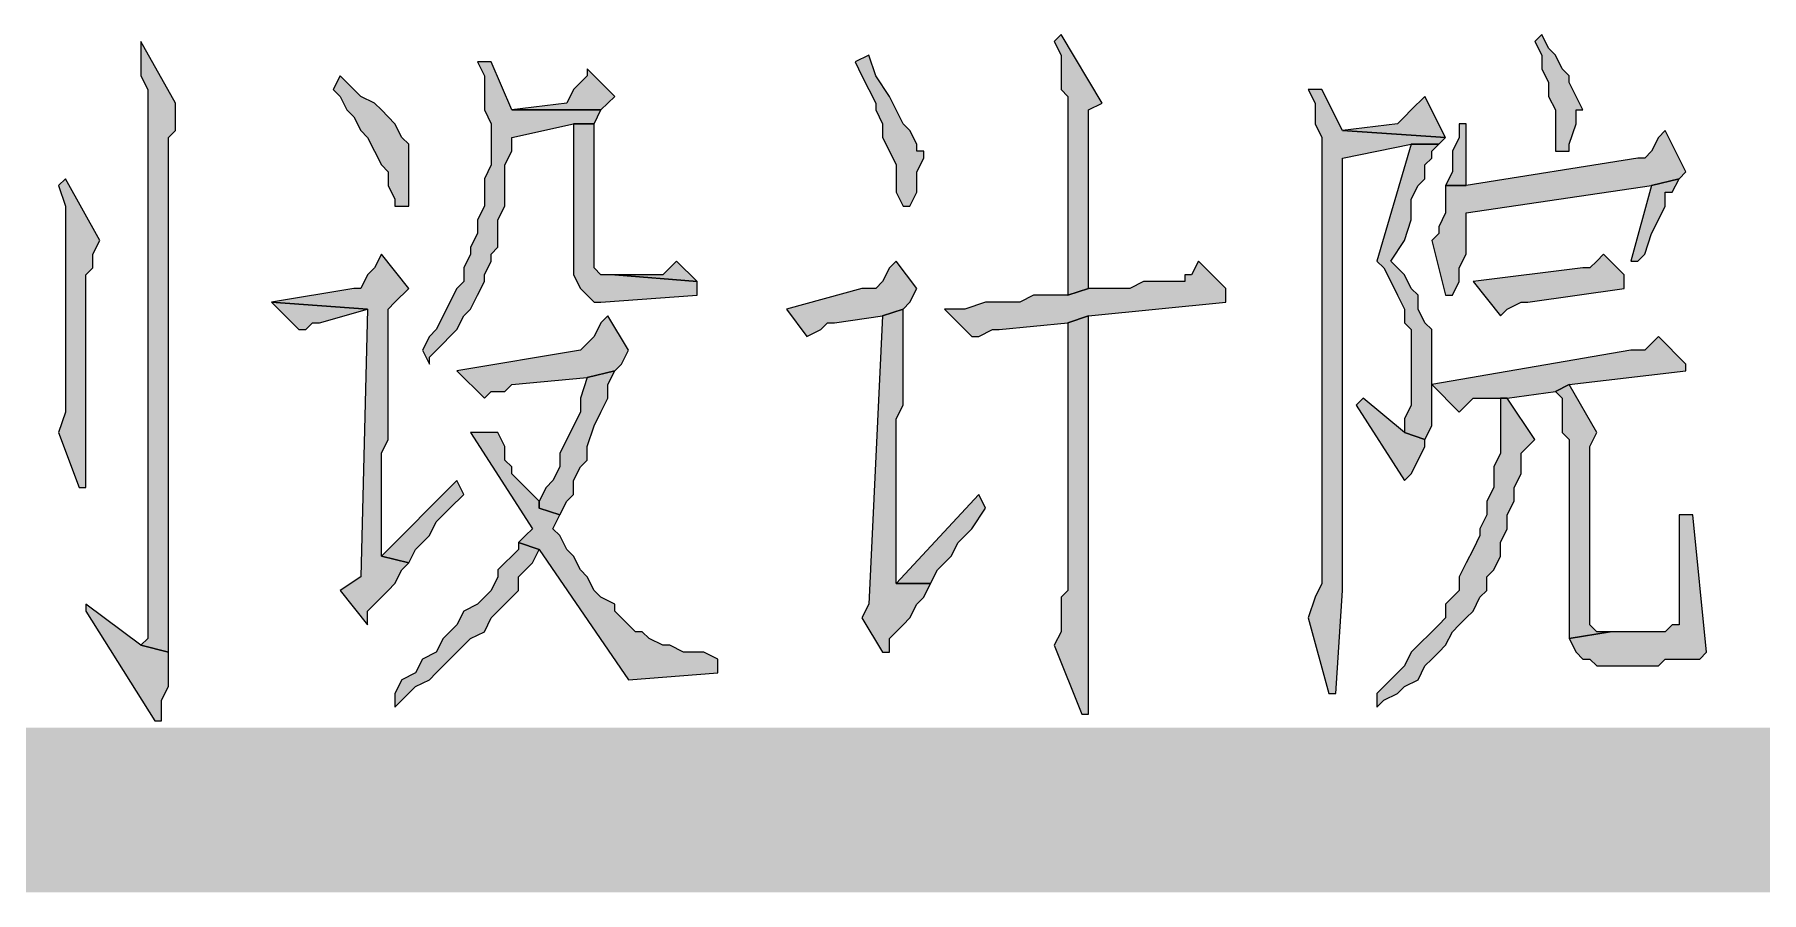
# Model space of a CAD drawing. Header units: inches. Extents: x 20 to 409, y 5 to 283.
# Drawn here: x 50.91 to 61.56, y 5.1 to 10.39 of the extents above; entities that cross this region are included whole.
import ezdxf

# ---------------------------------------------------------------- set-up
doc = ezdxf.new("R2010")
doc.units = ezdxf.units.IN
doc.header["$MEASUREMENT"] = 0
doc.layers.add('C00-00-00', color=7, linetype='Continuous')

msp = doc.modelspace()

# ---------------------------------------------------------------- hatches: boundary and pattern name
at = {"layer": 'C00-00-00'}
h = msp.add_hatch(color=0, dxfattribs=at)
h.dxf.hatch_style = 2
h.paths.add_polyline_path([(51.571, 10.347), (51.571, 10.135), (51.613, 10.051), (51.613, 6.664), (51.571, 6.622), (51.74, 6.579), (51.74, 8.23), (51.74, 8.357), (51.74, 9.754), (51.783, 9.797), (51.783, 9.966)])
h = msp.add_hatch(color=0, dxfattribs=at)
h.dxf.hatch_style = 2
h.paths.add_polyline_path([(57.244, 10.389), (57.201, 10.347), (57.244, 10.262), (57.244, 10.051), (57.286, 10.008), (57.286, 8.781), (57.413, 8.823), (57.413, 8.992), (57.413, 9.077), (57.413, 9.924), (57.498, 9.966)])
h = msp.add_hatch(color=0, dxfattribs=at)
h.dxf.hatch_style = 2
h.paths.add_polyline_path([(60.207, 10.389), (60.165, 10.347), (60.207, 10.262), (60.207, 10.178), (60.249, 10.093), (60.249, 10.008), (60.292, 9.924), (60.292, 9.67), (60.376, 9.67), (60.376, 9.712), (60.419, 9.839), (60.419, 9.924), (60.461, 9.924), (60.419, 10.008), (60.376, 10.093), (60.376, 10.135), (60.334, 10.178), (60.292, 10.262), (60.249, 10.305)])
h = msp.add_hatch(color=0, dxfattribs=at)
h.dxf.hatch_style = 2
h.paths.add_polyline_path([(56.058, 10.262), (55.974, 10.22), (56.016, 10.135), (56.058, 10.051), (56.101, 9.966), (56.101, 9.924), (56.143, 9.839), (56.143, 9.754), (56.185, 9.67), (56.228, 9.585), (56.228, 9.416), (56.27, 9.331), (56.312, 9.331), (56.355, 9.416), (56.355, 9.543), (56.397, 9.627), (56.397, 9.67), (56.355, 9.67), (56.355, 9.712), (56.312, 9.797), (56.27, 9.839), (56.228, 9.924), (56.185, 10.008), (56.101, 10.135)])
h = msp.add_hatch(color=0, dxfattribs=at)
h.dxf.hatch_style = 2
h.paths.add_polyline_path([(52.799, 10.135), (52.756, 10.051), (52.799, 10.008), (52.841, 9.924), (52.883, 9.881), (52.926, 9.797), (52.968, 9.754), (53.01, 9.67), (53.053, 9.585), (53.095, 9.543), (53.095, 9.458), (53.137, 9.373), (53.137, 9.331), (53.222, 9.331), (53.222, 9.712), (53.18, 9.754), (53.137, 9.839), (53.095, 9.881), (53.053, 9.924), (53.01, 9.966), (52.926, 10.008), (52.883, 10.051)])
h = msp.add_hatch(color=0, dxfattribs=at)
h.dxf.hatch_style = 2
h.paths.add_polyline_path([(53.73, 10.22), (53.645, 10.22), (53.688, 10.135), (53.688, 9.924), (53.73, 9.839), (53.73, 9.585), (53.688, 9.5), (53.688, 9.331), (53.645, 9.246), (53.645, 9.162), (53.603, 9.077), (53.603, 9.035), (53.561, 8.95), (53.561, 8.865), (53.518, 8.823), (53.476, 8.738), (53.434, 8.654), (53.391, 8.569), (53.349, 8.527), (53.307, 8.442), (53.349, 8.357), (53.349, 8.4), (53.434, 8.484), (53.476, 8.527), (53.518, 8.569), (53.561, 8.654), (53.603, 8.696), (53.645, 8.781), (53.688, 8.865), (53.688, 8.908), (53.73, 8.992), (53.73, 9.035), (53.772, 9.077), (53.772, 9.246), (53.815, 9.331), (53.815, 9.585), (53.857, 9.67), (53.857, 9.754), (54.238, 9.839), (54.365, 9.839), (54.407, 9.924), (53.857, 9.924)])
h = msp.add_hatch(color=0, dxfattribs=at)
h.dxf.hatch_style = 2
h.paths.add_polyline_path([(54.323, 10.178), (54.323, 10.135), (54.238, 10.051), (54.196, 9.966), (53.857, 9.924), (54.407, 9.924), (54.492, 10.008)])
h = msp.add_hatch(color=0, dxfattribs=at)
h.dxf.hatch_style = 2
h.paths.add_polyline_path([(58.852, 10.051), (58.768, 10.051), (58.81, 9.966), (58.81, 9.839), (58.852, 9.754), (58.852, 7.807), (58.852, 7.68), (58.852, 7.003), (58.81, 6.918), (58.768, 6.791), (58.895, 6.325), (58.937, 6.325), (58.979, 6.96), (58.979, 9.627), (59.403, 9.712), (59.572, 9.712), (59.614, 9.754), (58.979, 9.797)])
h = msp.add_hatch(color=0, dxfattribs=at)
h.dxf.hatch_style = 2
h.paths.add_polyline_path([(59.487, 10.008), (59.403, 9.924), (59.36, 9.881), (59.318, 9.839), (58.979, 9.797), (59.614, 9.754)])
h = msp.add_hatch(color=0, dxfattribs=at)
h.dxf.hatch_style = 2
h.paths.add_polyline_path([(54.365, 9.839), (54.238, 9.839), (54.238, 8.992), (54.238, 8.908), (54.28, 8.823), (54.323, 8.781), (54.365, 8.738), (54.407, 8.738), (55, 8.781), (55, 8.865), (54.492, 8.908), (54.407, 8.908), (54.365, 8.95)])
h = msp.add_hatch(color=0, dxfattribs=at)
h.dxf.hatch_style = 2
h.paths.add_polyline_path([(60.969, 9.797), (60.927, 9.754), (60.884, 9.67), (60.842, 9.627), (60.8, 9.627), (59.741, 9.458), (59.614, 9.458), (59.614, 9.373), (59.614, 9.289), (59.572, 9.204), (59.572, 9.162), (59.53, 9.119), (59.614, 8.781), (59.657, 8.781), (59.699, 8.865), (59.699, 8.95), (59.741, 9.035), (59.741, 9.289), (60.884, 9.458), (61.054, 9.5), (61.096, 9.543)])
h = msp.add_hatch(color=0, dxfattribs=at)
h.dxf.hatch_style = 2
h.paths.add_polyline_path([(59.741, 9.839), (59.699, 9.839), (59.699, 9.754), (59.657, 9.67), (59.657, 9.543), (59.614, 9.458), (59.741, 9.458), (59.741, 9.5)])
h = msp.add_hatch(color=0, dxfattribs=at)
h.dxf.hatch_style = 2
h.paths.add_polyline_path([(59.572, 9.712), (59.403, 9.712), (59.191, 8.992), (59.233, 8.95), (59.276, 8.865), (59.318, 8.781), (59.36, 8.696), (59.36, 8.611), (59.403, 8.569), (59.403, 8.103), (59.36, 8.019), (59.36, 7.934), (59.487, 7.892), (59.53, 7.976), (59.53, 8.357), (59.53, 8.442), (59.53, 8.569), (59.487, 8.611), (59.445, 8.696), (59.445, 8.781), (59.403, 8.823), (59.36, 8.908), (59.276, 8.992), (59.36, 9.119), (59.403, 9.246), (59.403, 9.373), (59.445, 9.458), (59.487, 9.5), (59.487, 9.585), (59.53, 9.627), (59.53, 9.67)])
h = msp.add_hatch(color=0, dxfattribs=at)
h.dxf.hatch_style = 2
h.paths.add_polyline_path([(51.105, 9.5), (51.063, 9.458), (51.105, 9.331), (51.105, 8.061), (51.063, 7.934), (51.19, 7.595), (51.232, 7.595), (51.232, 7.722), (51.232, 7.807), (51.232, 8.908), (51.275, 8.95), (51.275, 9.035), (51.317, 9.119)])
h = msp.add_hatch(color=0, dxfattribs=at)
h.dxf.hatch_style = 2
h.paths.add_polyline_path([(61.054, 9.5), (60.884, 9.458), (60.757, 8.992), (60.8, 8.992), (60.842, 9.035), (60.884, 9.162), (60.927, 9.246), (60.969, 9.331), (60.969, 9.416), (61.011, 9.416)])
h = msp.add_hatch(color=0, dxfattribs=at)
h.dxf.hatch_style = 2
h.paths.add_polyline_path([(53.053, 9.035), (53.01, 8.95), (52.968, 8.908), (52.926, 8.823), (52.883, 8.823), (52.375, 8.738), (52.968, 8.696), (52.926, 7.045), (52.799, 6.96), (52.968, 6.749), (52.968, 6.833), (53.01, 6.876), (53.053, 6.918), (53.095, 6.96), (53.137, 7.003), (53.18, 7.087), (53.222, 7.13), (53.053, 7.172), (53.053, 7.807), (53.095, 7.892), (53.095, 8.019), (53.095, 8.696), (53.137, 8.738), (53.222, 8.823)])
h = msp.add_hatch(color=0, dxfattribs=at)
h.dxf.hatch_style = 2
h.paths.add_polyline_path([(54.873, 8.992), (54.788, 8.908), (54.492, 8.908), (55, 8.865)])
h = msp.add_hatch(color=0, dxfattribs=at)
h.dxf.hatch_style = 2
h.paths.add_polyline_path([(56.228, 8.992), (56.185, 8.95), (56.143, 8.865), (56.101, 8.823), (56.016, 8.823), (55.55, 8.696), (55.677, 8.527), (55.762, 8.569), (55.804, 8.611), (55.847, 8.611), (56.143, 8.654), (56.27, 8.696), (56.312, 8.738), (56.355, 8.823)])
h = msp.add_hatch(color=0, dxfattribs=at)
h.dxf.hatch_style = 2
h.paths.add_polyline_path([(58.09, 8.992), (58.048, 8.908), (58.006, 8.908), (58.006, 8.865), (57.752, 8.865), (57.667, 8.823), (57.413, 8.823), (57.286, 8.781), (57.074, 8.781), (56.99, 8.738), (56.778, 8.738), (56.651, 8.696), (56.524, 8.696), (56.693, 8.527), (56.736, 8.527), (56.82, 8.569), (56.863, 8.569), (57.286, 8.611), (57.413, 8.654), (58.26, 8.738), (58.26, 8.823)])
h = msp.add_hatch(color=0, dxfattribs=at)
h.dxf.hatch_style = 2
h.paths.add_polyline_path([(60.588, 9.035), (60.546, 8.992), (60.503, 8.95), (60.461, 8.95), (59.784, 8.865), (59.953, 8.654), (59.995, 8.696), (60.08, 8.738), (60.122, 8.738), (60.715, 8.823), (60.715, 8.908)])
h = msp.add_hatch(color=0, dxfattribs=at)
h.dxf.hatch_style = 2
h.paths.add_polyline_path([(52.375, 8.738), (52.545, 8.569), (52.587, 8.569), (52.629, 8.611), (52.672, 8.611), (52.968, 8.696)])
h = msp.add_hatch(color=0, dxfattribs=at)
h.dxf.hatch_style = 2
h.paths.add_polyline_path([(54.45, 8.654), (54.407, 8.611), (54.365, 8.527), (54.323, 8.484), (54.28, 8.442), (53.518, 8.315), (53.688, 8.146), (53.73, 8.188), (53.815, 8.188), (53.857, 8.23), (54.323, 8.273), (54.492, 8.315), (54.534, 8.357), (54.577, 8.442)])
h = msp.add_hatch(color=0, dxfattribs=at)
h.dxf.hatch_style = 2
h.paths.add_polyline_path([(56.27, 8.696), (56.143, 8.654), (56.058, 6.876), (56.016, 6.791), (56.143, 6.579), (56.185, 6.579), (56.185, 6.622), (56.185, 6.664), (56.228, 6.706), (56.27, 6.749), (56.312, 6.791), (56.355, 6.876), (56.397, 6.918), (56.439, 7.003), (56.228, 7.003), (56.228, 7.13), (56.228, 8.019), (56.27, 8.103), (56.27, 8.188), (56.27, 8.273)])
h = msp.add_hatch(color=0, dxfattribs=at)
h.dxf.hatch_style = 2
h.paths.add_polyline_path([(57.413, 8.654), (57.286, 8.611), (57.286, 6.96), (57.244, 6.918), (57.244, 6.706), (57.201, 6.622), (57.371, 6.198), (57.413, 6.198)])
h = msp.add_hatch(color=0, dxfattribs=at)
h.dxf.hatch_style = 2
h.paths.add_polyline_path([(60.927, 8.527), (60.884, 8.484), (60.842, 8.442), (60.757, 8.442), (59.53, 8.23), (59.699, 8.061), (59.741, 8.103), (59.784, 8.146), (59.995, 8.146), (60.292, 8.188), (60.376, 8.23), (61.096, 8.315), (61.096, 8.357)])
h = msp.add_hatch(color=0, dxfattribs=at)
h.dxf.hatch_style = 2
h.paths.add_polyline_path([(54.492, 8.315), (54.323, 8.273), (54.28, 8.146), (54.28, 8.061), (54.238, 7.976), (54.196, 7.892), (54.153, 7.807), (54.153, 7.722), (54.111, 7.638), (54.069, 7.595), (54.026, 7.511), (54.026, 7.468), (54.153, 7.426), (54.196, 7.511), (54.238, 7.553), (54.238, 7.638), (54.28, 7.722), (54.323, 7.765), (54.323, 7.849), (54.365, 7.976), (54.407, 8.061), (54.45, 8.146), (54.45, 8.23)])
h = msp.add_hatch(color=0, dxfattribs=at)
h.dxf.hatch_style = 2
h.paths.add_polyline_path([(60.376, 8.23), (60.292, 8.188), (60.334, 8.146), (60.334, 7.934), (60.376, 7.892), (60.376, 6.664), (60.63, 6.706), (60.546, 6.706), (60.503, 6.749), (60.503, 7.765), (60.503, 7.849), (60.546, 7.934)])
h = msp.add_hatch(color=0, dxfattribs=at)
h.dxf.hatch_style = 2
h.paths.add_polyline_path([(59.106, 8.146), (59.064, 8.103), (59.36, 7.638), (59.403, 7.68), (59.445, 7.765), (59.487, 7.849), (59.487, 7.892), (59.36, 7.934)])
h = msp.add_hatch(color=0, dxfattribs=at)
h.dxf.hatch_style = 2
h.paths.add_polyline_path([(59.995, 8.146), (59.953, 8.146), (59.953, 8.061), (59.953, 7.807), (59.911, 7.722), (59.911, 7.595), (59.868, 7.511), (59.868, 7.426), (59.826, 7.341), (59.826, 7.299), (59.784, 7.214), (59.741, 7.13), (59.699, 7.045), (59.699, 6.96), (59.657, 6.918), (59.614, 6.876), (59.614, 6.791), (59.572, 6.749), (59.53, 6.706), (59.445, 6.622), (59.403, 6.579), (59.36, 6.495), (59.318, 6.452), (59.233, 6.368), (59.191, 6.325), (59.191, 6.241), (59.233, 6.283), (59.318, 6.325), (59.36, 6.368), (59.445, 6.41), (59.487, 6.495), (59.53, 6.537), (59.572, 6.579), (59.614, 6.622), (59.657, 6.706), (59.699, 6.749), (59.741, 6.791), (59.784, 6.833), (59.826, 6.918), (59.868, 6.96), (59.868, 7.045), (59.911, 7.087), (59.953, 7.172), (59.953, 7.257), (59.995, 7.341), (59.995, 7.426), (60.038, 7.511), (60.038, 7.595), (60.08, 7.68), (60.08, 7.807), (60.165, 7.892)])
h = msp.add_hatch(color=0, dxfattribs=at)
h.dxf.hatch_style = 2
h.paths.add_polyline_path([(53.772, 7.934), (53.603, 7.934), (53.984, 7.341), (53.942, 7.299), (53.899, 7.257), (54.026, 7.214), (54.577, 6.41), (55.127, 6.452), (55.127, 6.537), (55.042, 6.579), (54.915, 6.579), (54.831, 6.622), (54.788, 6.622), (54.704, 6.664), (54.661, 6.706), (54.619, 6.706), (54.577, 6.749), (54.534, 6.791), (54.492, 6.833), (54.492, 6.876), (54.407, 6.918), (54.365, 6.96), (54.323, 7.045), (54.28, 7.087), (54.238, 7.172), (54.196, 7.214), (54.153, 7.299), (54.111, 7.341), (54.153, 7.426), (54.026, 7.468), (54.026, 7.511), (53.942, 7.595), (53.899, 7.638), (53.857, 7.68), (53.857, 7.722), (53.815, 7.765), (53.815, 7.849)])
h = msp.add_hatch(color=0, dxfattribs=at)
h.dxf.hatch_style = 2
h.paths.add_polyline_path([(53.518, 7.638), (53.053, 7.172), (53.222, 7.13), (53.264, 7.214), (53.349, 7.299), (53.391, 7.384), (53.476, 7.468), (53.561, 7.553)])
h = msp.add_hatch(color=0, dxfattribs=at)
h.dxf.hatch_style = 2
h.paths.add_polyline_path([(56.736, 7.553), (56.228, 7.003), (56.439, 7.003), (56.482, 7.087), (56.566, 7.172), (56.609, 7.257), (56.693, 7.341), (56.778, 7.468)])
h = msp.add_hatch(color=0, dxfattribs=at)
h.dxf.hatch_style = 2
h.paths.add_polyline_path([(61.138, 7.426), (61.054, 7.426), (61.054, 7.341), (61.054, 6.749), (61.011, 6.749), (60.969, 6.706), (60.63, 6.706), (60.376, 6.664), (60.419, 6.579), (60.461, 6.537), (60.503, 6.537), (60.546, 6.495), (60.927, 6.495), (60.969, 6.537), (61.096, 6.537), (61.181, 6.537), (61.223, 6.579)])
h = msp.add_hatch(color=0, dxfattribs=at)
h.dxf.hatch_style = 2
h.paths.add_polyline_path([(53.899, 7.257), (53.899, 7.214), (53.857, 7.172), (53.815, 7.13), (53.772, 7.087), (53.772, 7.045), (53.73, 6.96), (53.688, 6.918), (53.645, 6.876), (53.561, 6.833), (53.518, 6.749), (53.476, 6.706), (53.434, 6.664), (53.391, 6.579), (53.307, 6.537), (53.264, 6.452), (53.18, 6.41), (53.137, 6.325), (53.137, 6.241), (53.18, 6.283), (53.264, 6.368), (53.349, 6.41), (53.391, 6.452), (53.434, 6.495), (53.518, 6.579), (53.561, 6.622), (53.603, 6.664), (53.688, 6.706), (53.73, 6.791), (53.772, 6.833), (53.815, 6.876), (53.857, 6.918), (53.899, 6.96), (53.899, 7.045), (53.942, 7.087), (53.984, 7.13), (54.026, 7.214)])
h = msp.add_hatch(color=0, dxfattribs=at)
h.dxf.hatch_style = 2
h.paths.add_polyline_path([(51.232, 6.876), (51.232, 6.833), (51.656, 6.156), (51.698, 6.156), (51.698, 6.241), (51.698, 6.283), (51.74, 6.368), (51.74, 6.579), (51.571, 6.622)])
h = msp.add_hatch(color=0, dxfattribs=at)
h.dxf.hatch_style = 2
h.paths.add_polyline_path([(28.838, 6.114), (27.822, 5.098), (407.806, 6.114)])
h = msp.add_hatch(color=0, dxfattribs=at)
h.dxf.hatch_style = 2
h.paths.add_polyline_path([(27.822, 5.098), (407.806, 6.114), (408.822, 5.098)])

# ---------------------------------------------------------------- linework, layer by layer
at = {"layer": 'C00-00-00', "color": 0, "lineweight": 0}
for points in [[(51.571, 10.347), (51.571, 10.135), (51.613, 10.051), (51.613, 6.664), (51.571, 6.622), (51.74, 6.579), (51.74, 8.23), (51.74, 8.357), (51.74, 9.754), (51.783, 9.797), (51.783, 9.966)], [(57.244, 10.389), (57.201, 10.347), (57.244, 10.262), (57.244, 10.051), (57.286, 10.008), (57.286, 8.781), (57.413, 8.823), (57.413, 8.992), (57.413, 9.077), (57.413, 9.924), (57.498, 9.966)], [(60.207, 10.389), (60.165, 10.347), (60.207, 10.262), (60.207, 10.178), (60.249, 10.093), (60.249, 10.008), (60.292, 9.924), (60.292, 9.67), (60.376, 9.67), (60.376, 9.712), (60.419, 9.839), (60.419, 9.924), (60.461, 9.924), (60.419, 10.008), (60.376, 10.093), (60.376, 10.135), (60.334, 10.178), (60.292, 10.262), (60.249, 10.305)], [(56.058, 10.262), (55.974, 10.22), (56.016, 10.135), (56.058, 10.051), (56.101, 9.966), (56.101, 9.924), (56.143, 9.839), (56.143, 9.754), (56.185, 9.67), (56.228, 9.585), (56.228, 9.416), (56.27, 9.331), (56.312, 9.331), (56.355, 9.416), (56.355, 9.543), (56.397, 9.627), (56.397, 9.67), (56.355, 9.67), (56.355, 9.712), (56.312, 9.797), (56.27, 9.839), (56.228, 9.924), (56.185, 10.008), (56.101, 10.135)], [(52.799, 10.135), (52.756, 10.051), (52.799, 10.008), (52.841, 9.924), (52.883, 9.881), (52.926, 9.797), (52.968, 9.754), (53.01, 9.67), (53.053, 9.585), (53.095, 9.543), (53.095, 9.458), (53.137, 9.373), (53.137, 9.331), (53.222, 9.331), (53.222, 9.712), (53.18, 9.754), (53.137, 9.839), (53.095, 9.881), (53.053, 9.924), (53.01, 9.966), (52.926, 10.008), (52.883, 10.051)], [(53.73, 10.22), (53.645, 10.22), (53.688, 10.135), (53.688, 9.924), (53.73, 9.839), (53.73, 9.585), (53.688, 9.5), (53.688, 9.331), (53.645, 9.246), (53.645, 9.162), (53.603, 9.077), (53.603, 9.035), (53.561, 8.95), (53.561, 8.865), (53.518, 8.823), (53.476, 8.738), (53.434, 8.654), (53.391, 8.569), (53.349, 8.527), (53.307, 8.442), (53.349, 8.357), (53.349, 8.4), (53.434, 8.484), (53.476, 8.527), (53.518, 8.569), (53.561, 8.654), (53.603, 8.696), (53.645, 8.781), (53.688, 8.865), (53.688, 8.908), (53.73, 8.992), (53.73, 9.035), (53.772, 9.077), (53.772, 9.246), (53.815, 9.331), (53.815, 9.585), (53.857, 9.67), (53.857, 9.754), (54.238, 9.839), (54.365, 9.839), (54.407, 9.924), (53.857, 9.924)], [(54.323, 10.178), (54.323, 10.135), (54.238, 10.051), (54.196, 9.966), (53.857, 9.924), (54.407, 9.924), (54.492, 10.008)], [(58.852, 10.051), (58.768, 10.051), (58.81, 9.966), (58.81, 9.839), (58.852, 9.754), (58.852, 7.807), (58.852, 7.68), (58.852, 7.003), (58.81, 6.918), (58.768, 6.791), (58.895, 6.325), (58.937, 6.325), (58.979, 6.96), (58.979, 9.627), (59.403, 9.712), (59.572, 9.712), (59.614, 9.754), (58.979, 9.797)], [(59.487, 10.008), (59.403, 9.924), (59.36, 9.881), (59.318, 9.839), (58.979, 9.797), (59.614, 9.754)], [(54.365, 9.839), (54.238, 9.839), (54.238, 8.992), (54.238, 8.908), (54.28, 8.823), (54.323, 8.781), (54.365, 8.738), (54.407, 8.738), (55, 8.781), (55, 8.865), (54.492, 8.908), (54.407, 8.908), (54.365, 8.95)], [(60.969, 9.797), (60.927, 9.754), (60.884, 9.67), (60.842, 9.627), (60.8, 9.627), (59.741, 9.458), (59.614, 9.458), (59.614, 9.373), (59.614, 9.289), (59.572, 9.204), (59.572, 9.162), (59.53, 9.119), (59.614, 8.781), (59.657, 8.781), (59.699, 8.865), (59.699, 8.95), (59.741, 9.035), (59.741, 9.289), (60.884, 9.458), (61.054, 9.5), (61.096, 9.543)], [(59.741, 9.839), (59.699, 9.839), (59.699, 9.754), (59.657, 9.67), (59.657, 9.543), (59.614, 9.458), (59.741, 9.458), (59.741, 9.5)], [(59.572, 9.712), (59.403, 9.712), (59.191, 8.992), (59.233, 8.95), (59.276, 8.865), (59.318, 8.781), (59.36, 8.696), (59.36, 8.611), (59.403, 8.569), (59.403, 8.103), (59.36, 8.019), (59.36, 7.934), (59.487, 7.892), (59.53, 7.976), (59.53, 8.357), (59.53, 8.442), (59.53, 8.569), (59.487, 8.611), (59.445, 8.696), (59.445, 8.781), (59.403, 8.823), (59.36, 8.908), (59.276, 8.992), (59.36, 9.119), (59.403, 9.246), (59.403, 9.373), (59.445, 9.458), (59.487, 9.5), (59.487, 9.585), (59.53, 9.627), (59.53, 9.67)], [(51.105, 9.5), (51.063, 9.458), (51.105, 9.331), (51.105, 8.061), (51.063, 7.934), (51.19, 7.595), (51.232, 7.595), (51.232, 7.722), (51.232, 7.807), (51.232, 8.908), (51.275, 8.95), (51.275, 9.035), (51.317, 9.119)], [(61.054, 9.5), (60.884, 9.458), (60.757, 8.992), (60.8, 8.992), (60.842, 9.035), (60.884, 9.162), (60.927, 9.246), (60.969, 9.331), (60.969, 9.416), (61.011, 9.416)], [(53.053, 9.035), (53.01, 8.95), (52.968, 8.908), (52.926, 8.823), (52.883, 8.823), (52.375, 8.738), (52.968, 8.696), (52.926, 7.045), (52.799, 6.96), (52.968, 6.749), (52.968, 6.833), (53.01, 6.876), (53.053, 6.918), (53.095, 6.96), (53.137, 7.003), (53.18, 7.087), (53.222, 7.13), (53.053, 7.172), (53.053, 7.807), (53.095, 7.892), (53.095, 8.019), (53.095, 8.696), (53.137, 8.738), (53.222, 8.823)], [(54.873, 8.992), (54.788, 8.908), (54.492, 8.908), (55, 8.865)], [(56.228, 8.992), (56.185, 8.95), (56.143, 8.865), (56.101, 8.823), (56.016, 8.823), (55.55, 8.696), (55.677, 8.527), (55.762, 8.569), (55.804, 8.611), (55.847, 8.611), (56.143, 8.654), (56.27, 8.696), (56.312, 8.738), (56.355, 8.823)], [(58.09, 8.992), (58.048, 8.908), (58.006, 8.908), (58.006, 8.865), (57.752, 8.865), (57.667, 8.823), (57.413, 8.823), (57.286, 8.781), (57.074, 8.781), (56.99, 8.738), (56.778, 8.738), (56.651, 8.696), (56.524, 8.696), (56.693, 8.527), (56.736, 8.527), (56.82, 8.569), (56.863, 8.569), (57.286, 8.611), (57.413, 8.654), (58.26, 8.738), (58.26, 8.823)], [(60.588, 9.035), (60.546, 8.992), (60.503, 8.95), (60.461, 8.95), (59.784, 8.865), (59.953, 8.654), (59.995, 8.696), (60.08, 8.738), (60.122, 8.738), (60.715, 8.823), (60.715, 8.908)], [(52.375, 8.738), (52.545, 8.569), (52.587, 8.569), (52.629, 8.611), (52.672, 8.611), (52.968, 8.696)], [(54.45, 8.654), (54.407, 8.611), (54.365, 8.527), (54.323, 8.484), (54.28, 8.442), (53.518, 8.315), (53.688, 8.146), (53.73, 8.188), (53.815, 8.188), (53.857, 8.23), (54.323, 8.273), (54.492, 8.315), (54.534, 8.357), (54.577, 8.442)], [(56.27, 8.696), (56.143, 8.654), (56.058, 6.876), (56.016, 6.791), (56.143, 6.579), (56.185, 6.579), (56.185, 6.622), (56.185, 6.664), (56.228, 6.706), (56.27, 6.749), (56.312, 6.791), (56.355, 6.876), (56.397, 6.918), (56.439, 7.003), (56.228, 7.003), (56.228, 7.13), (56.228, 8.019), (56.27, 8.103), (56.27, 8.188), (56.27, 8.273)], [(57.413, 8.654), (57.286, 8.611), (57.286, 6.96), (57.244, 6.918), (57.244, 6.706), (57.201, 6.622), (57.371, 6.198), (57.413, 6.198)], [(60.927, 8.527), (60.884, 8.484), (60.842, 8.442), (60.757, 8.442), (59.53, 8.23), (59.699, 8.061), (59.741, 8.103), (59.784, 8.146), (59.995, 8.146), (60.292, 8.188), (60.376, 8.23), (61.096, 8.315), (61.096, 8.357)], [(54.492, 8.315), (54.323, 8.273), (54.28, 8.146), (54.28, 8.061), (54.238, 7.976), (54.196, 7.892), (54.153, 7.807), (54.153, 7.722), (54.111, 7.638), (54.069, 7.595), (54.026, 7.511), (54.026, 7.468), (54.153, 7.426), (54.196, 7.511), (54.238, 7.553), (54.238, 7.638), (54.28, 7.722), (54.323, 7.765), (54.323, 7.849), (54.365, 7.976), (54.407, 8.061), (54.45, 8.146), (54.45, 8.23)], [(60.376, 8.23), (60.292, 8.188), (60.334, 8.146), (60.334, 7.934), (60.376, 7.892), (60.376, 6.664), (60.63, 6.706), (60.546, 6.706), (60.503, 6.749), (60.503, 7.765), (60.503, 7.849), (60.546, 7.934)], [(59.106, 8.146), (59.064, 8.103), (59.36, 7.638), (59.403, 7.68), (59.445, 7.765), (59.487, 7.849), (59.487, 7.892), (59.36, 7.934)], [(59.995, 8.146), (59.953, 8.146), (59.953, 8.061), (59.953, 7.807), (59.911, 7.722), (59.911, 7.595), (59.868, 7.511), (59.868, 7.426), (59.826, 7.341), (59.826, 7.299), (59.784, 7.214), (59.741, 7.13), (59.699, 7.045), (59.699, 6.96), (59.657, 6.918), (59.614, 6.876), (59.614, 6.791), (59.572, 6.749), (59.53, 6.706), (59.445, 6.622), (59.403, 6.579), (59.36, 6.495), (59.318, 6.452), (59.233, 6.368), (59.191, 6.325), (59.191, 6.241), (59.233, 6.283), (59.318, 6.325), (59.36, 6.368), (59.445, 6.41), (59.487, 6.495), (59.53, 6.537), (59.572, 6.579), (59.614, 6.622), (59.657, 6.706), (59.699, 6.749), (59.741, 6.791), (59.784, 6.833), (59.826, 6.918), (59.868, 6.96), (59.868, 7.045), (59.911, 7.087), (59.953, 7.172), (59.953, 7.257), (59.995, 7.341), (59.995, 7.426), (60.038, 7.511), (60.038, 7.595), (60.08, 7.68), (60.08, 7.807), (60.165, 7.892)], [(53.772, 7.934), (53.603, 7.934), (53.984, 7.341), (53.942, 7.299), (53.899, 7.257), (54.026, 7.214), (54.577, 6.41), (55.127, 6.452), (55.127, 6.537), (55.042, 6.579), (54.915, 6.579), (54.831, 6.622), (54.788, 6.622), (54.704, 6.664), (54.661, 6.706), (54.619, 6.706), (54.577, 6.749), (54.534, 6.791), (54.492, 6.833), (54.492, 6.876), (54.407, 6.918), (54.365, 6.96), (54.323, 7.045), (54.28, 7.087), (54.238, 7.172), (54.196, 7.214), (54.153, 7.299), (54.111, 7.341), (54.153, 7.426), (54.026, 7.468), (54.026, 7.511), (53.942, 7.595), (53.899, 7.638), (53.857, 7.68), (53.857, 7.722), (53.815, 7.765), (53.815, 7.849)], [(53.518, 7.638), (53.053, 7.172), (53.222, 7.13), (53.264, 7.214), (53.349, 7.299), (53.391, 7.384), (53.476, 7.468), (53.561, 7.553)], [(56.736, 7.553), (56.228, 7.003), (56.439, 7.003), (56.482, 7.087), (56.566, 7.172), (56.609, 7.257), (56.693, 7.341), (56.778, 7.468)], [(61.138, 7.426), (61.054, 7.426), (61.054, 7.341), (61.054, 6.749), (61.011, 6.749), (60.969, 6.706), (60.63, 6.706), (60.376, 6.664), (60.419, 6.579), (60.461, 6.537), (60.503, 6.537), (60.546, 6.495), (60.927, 6.495), (60.969, 6.537), (61.096, 6.537), (61.181, 6.537), (61.223, 6.579)], [(53.899, 7.257), (53.899, 7.214), (53.857, 7.172), (53.815, 7.13), (53.772, 7.087), (53.772, 7.045), (53.73, 6.96), (53.688, 6.918), (53.645, 6.876), (53.561, 6.833), (53.518, 6.749), (53.476, 6.706), (53.434, 6.664), (53.391, 6.579), (53.307, 6.537), (53.264, 6.452), (53.18, 6.41), (53.137, 6.325), (53.137, 6.241), (53.18, 6.283), (53.264, 6.368), (53.349, 6.41), (53.391, 6.452), (53.434, 6.495), (53.518, 6.579), (53.561, 6.622), (53.603, 6.664), (53.688, 6.706), (53.73, 6.791), (53.772, 6.833), (53.815, 6.876), (53.857, 6.918), (53.899, 6.96), (53.899, 7.045), (53.942, 7.087), (53.984, 7.13), (54.026, 7.214)], [(51.232, 6.876), (51.232, 6.833), (51.656, 6.156), (51.698, 6.156), (51.698, 6.241), (51.698, 6.283), (51.74, 6.368), (51.74, 6.579), (51.571, 6.622)]]:
    msp.add_lwpolyline(points, close=True, dxfattribs=at)

doc.saveas('drawing.dxf')
